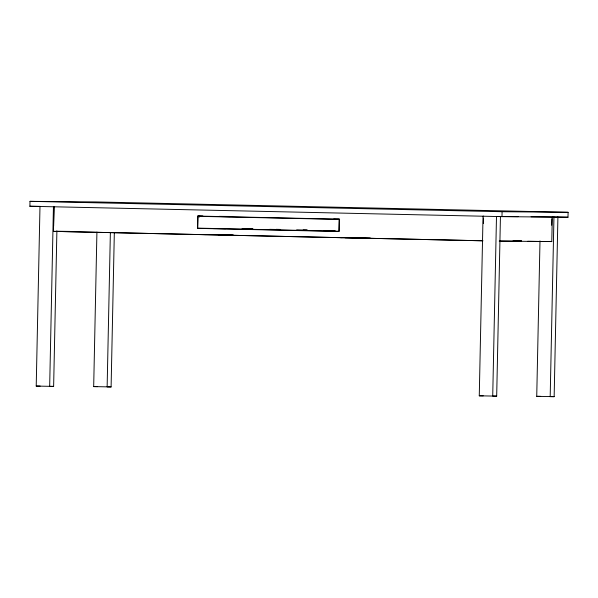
<?xml version="1.0" encoding="UTF-8"?>
<svg xmlns="http://www.w3.org/2000/svg" width="598" height="598" viewBox="0 0 598 598"><rect width="100%" height="100%" fill="white"/><g stroke="black" fill="none" stroke-linecap="round" stroke-linejoin="round"><path stroke-width="0.9" d="M29.9 206.258L30.005 201.339L96.016 201.937L568.1 212.312L567.995 217.231L501.984 216.633L29.9 206.258L40.126 206.355M56.892 230.978L53.633 386.405L36.216 386.069L39.984 206.452M483.005 240.8L53.409 231.359L53.925 206.751M53.656 226.126L54.059 206.751L53.439 206.744L49.671 386.368L53.633 386.405M114.338 232.435L111.101 386.928L93.684 386.592L96.921 232.099M110.376 232.398L107.139 386.891L111.101 386.928M197.781 216.065L197.519 228.369L339.148 231.478L339.402 219.182L197.781 216.065L202.894 216.11M203.103 216.364L198.013 216.319L197.766 228.13L338.916 231.232L339.163 219.421M199.149 217.216L199.186 215.4M496.684 396.138L492.722 396.1L496.49 216.483L500.444 216.521L496.684 396.138L479.267 395.809L483.035 216.184L483.655 216.192M483.363 223.48L483.483 218.016M501.984 216.633L502.088 211.714L568.1 212.312M552.38 216.969L557.912 217.044L554.152 396.661L536.735 396.332L539.994 240.904M551.655 225.259L551.79 218.801M499.203 241.099L551.79 241.577L552.298 216.969L531.084 216.775M553.95 217.007L550.19 396.624L554.152 396.661M500.638 216.498L518.167 216.655M219.272 216.356L230.439 216.454M219.145 216.551L230.267 216.648M333.714 219.032L339.298 219.085M337.481 219.369L339.335 219.384M213.434 228.608L225.528 228.713M242.272 228.87L252.506 228.959M56.152 231.232L70.093 231.419M53.409 231.359L482.526 240.77M194.058 234.431L206.228 234.603M218.315 234.708L233.205 234.85M340.404 237.645L342.265 237.66M345.128 237.75L370.244 237.974M500.018 241.046L521.232 241.233M527.69 241.293L551.79 241.577M36.216 386.069L40.178 386.106M93.684 386.592L97.646 386.629M479.267 395.809L483.229 395.846M536.735 396.332L540.697 396.369M30.005 201.339L502.088 211.714M557.732 217.007L567.995 217.231M198.013 216.319L339.627 219.414M276.156 229.333L279.879 229.415M303.171 229.931L306.901 230.013M330.193 230.522L334.858 230.626M242.123 228.728L253.006 228.937M269.638 229.34L280.522 229.542M296.645 229.931L307.522 230.14M323.645 230.522L334.947 230.738M513.57 240.688L521.045 240.852M513.114 240.695L521.523 240.882"/></g></svg>
